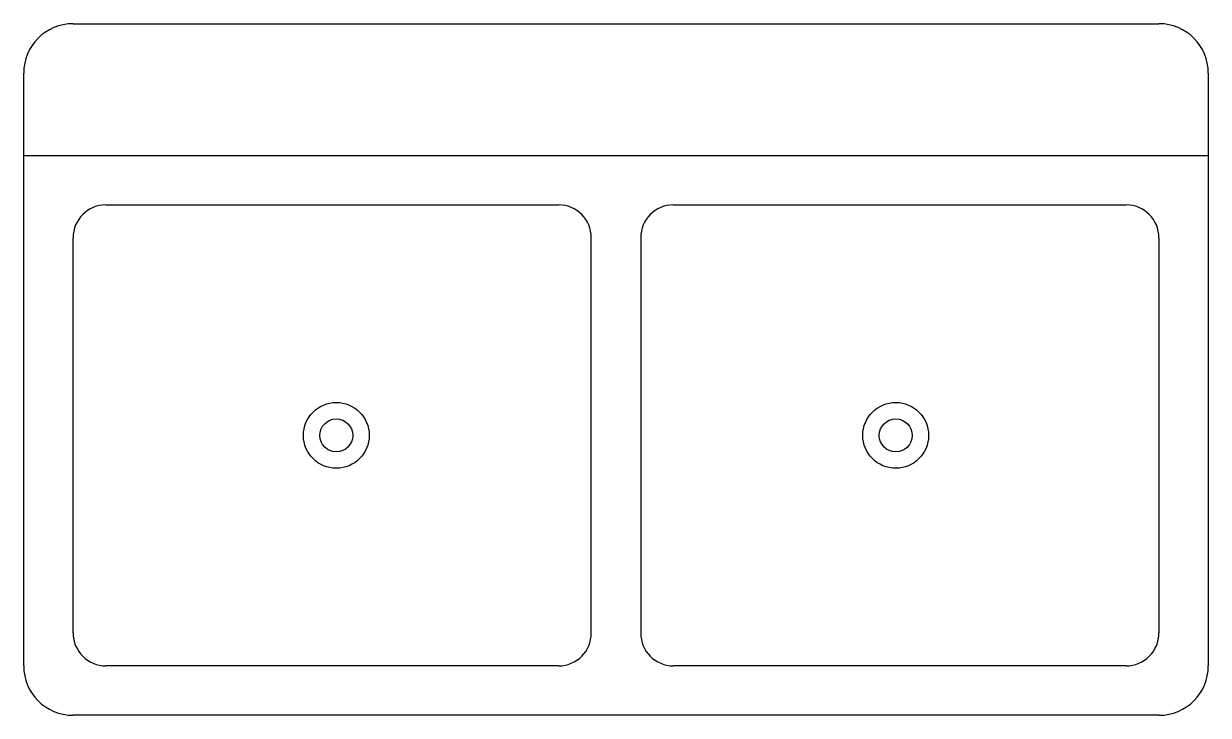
# Model space of a CAD drawing. Extents: x 237.6 to 273.6, y 310 to 331.
import ezdxf

# ---------------------------------------------------------------- set-up
doc = ezdxf.new("R2010")
doc.units = 0
doc.header["$MEASUREMENT"] = 0

# ---------------------------------------------------------------- blocks, each defined once
blk = doc.blocks.new('Sink-double - 36 in top')
for p, q in [((-18, -4), (18, -4)), ((-0.75, -18.5), (-0.75, -6.5)), ((0.75, -6.5), (0.75, -18.5))]:
    blk.add_line(p, q)
for points in [[(-16.5, 0), (16.5, 0)], [(-18, -19.5), (-18, -1.5)], [(18, -1.5), (18, -19.5)], [(-15.5, -5.5), (-1.75, -5.5)], [(1.75, -5.5), (15.5, -5.5)], [(-16.5, -18.5), (-16.5, -6.5)], [(16.5, -6.5), (16.5, -18.5)], [(-1.75, -19.5), (-15.5, -19.5)], [(15.5, -19.5), (1.75, -19.5)], [(16.5, -21), (-16.5, -21)]]:
    blk.add_lwpolyline(points)
for centre, radius in [((-8.5, -12.5), 1), ((8.5, -12.5), 1), ((-8.5, -12.5), 0.5), ((8.5, -12.5), 0.5)]:
    blk.add_circle(centre, radius)
for centre, radius, start, end in [((-16.5, -1.5), 1.5, 90, 180), ((16.5, -1.5), 1.5, 0, 90), ((-15.5, -6.5), 1, 90, 180), ((-1.75, -6.5), 1, 0, 90), ((1.75, -6.5), 1, 90, 180), ((15.5, -6.5), 1, 0, 90), ((-15.5, -18.5), 1, 180, 270), ((-1.75, -18.5), 1, 270, 0), ((1.75, -18.5), 1, 180, 270), ((15.5, -18.5), 1, 270, 0), ((-16.5, -19.5), 1.5, 180, 270), ((16.5, -19.5), 1.5, 270, 0)]:
    blk.add_arc(centre, radius, start, end)

msp = doc.modelspace()

# ---------------------------------------------------------------- block references
msp.add_blockref('Sink-double - 36 in top', (255.608, 331.037))

doc.saveas('drawing.dxf')
